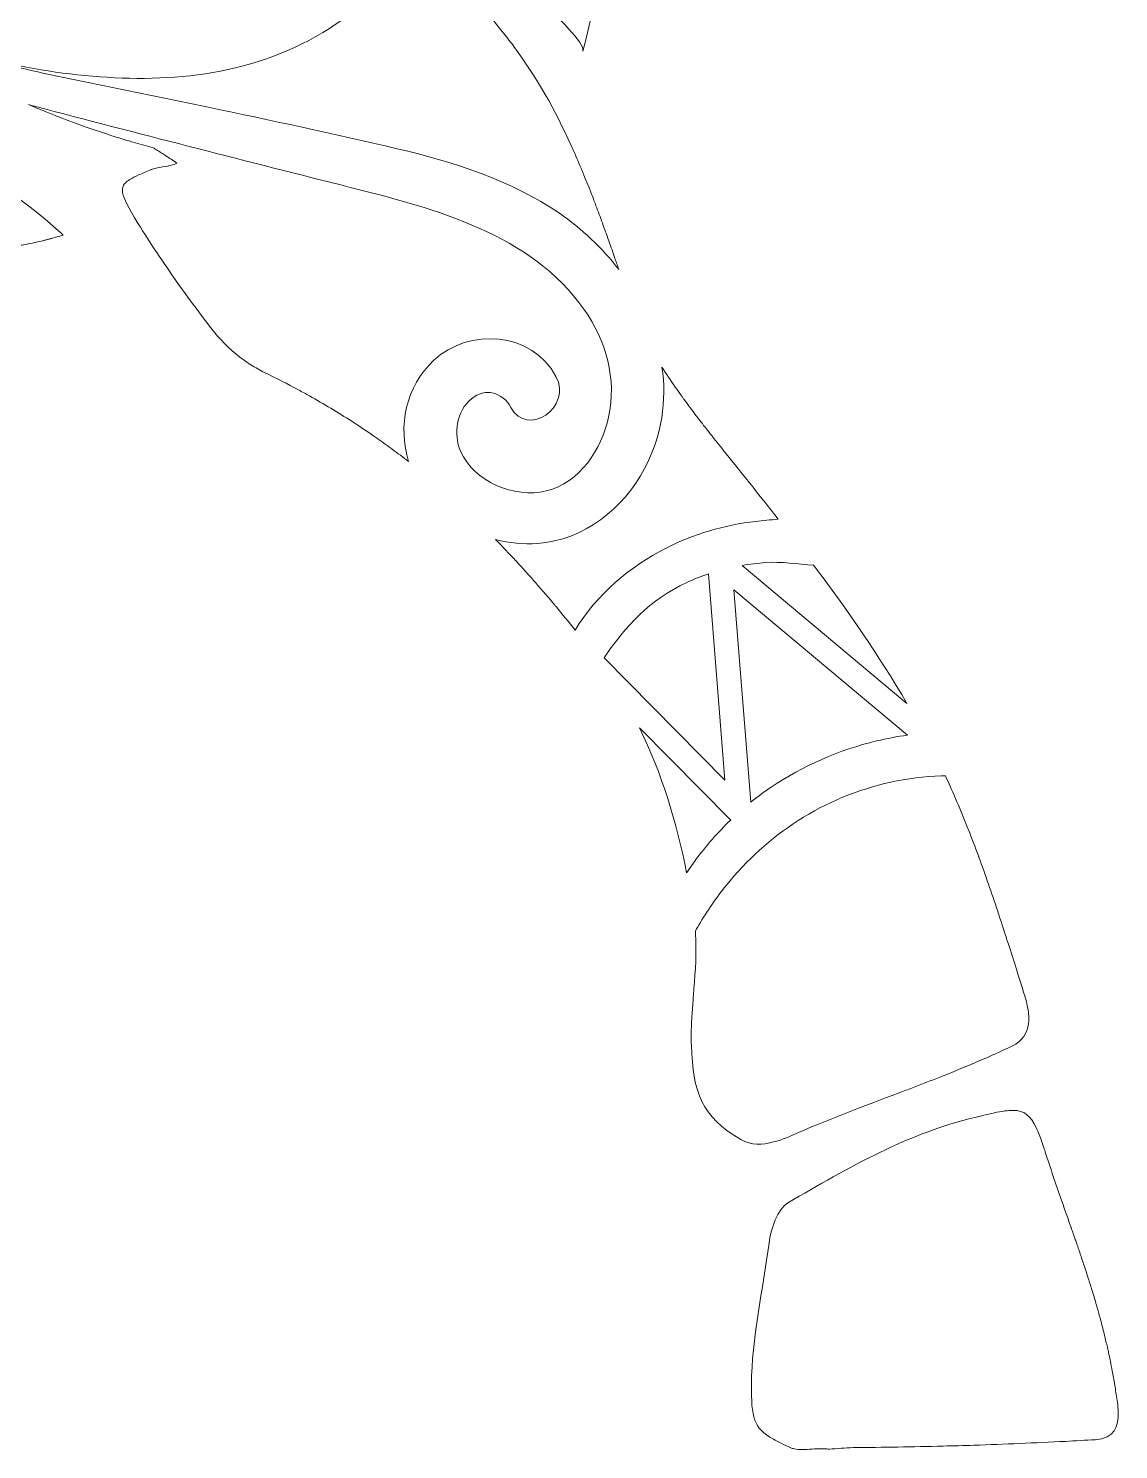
# Model space of a CAD drawing. Header units: millimetres. Extents: x -1088 to 1887, y 188 to 526.
# Drawn here: x -108.9 to -18.2, y 192.6 to 310.9 of the extents above; entities that cross this region are included whole.
import ezdxf

# ---------------------------------------------------------------- set-up
doc = ezdxf.new("R2010")
doc.units = ezdxf.units.MM
doc.header["$MEASUREMENT"] = 0
doc.layers.add('Layer 3', color=7, linetype='Continuous')

msp = doc.modelspace()

# ---------------------------------------------------------------- linework, layer by layer
at = {"layer": 'Layer 3', "lineweight": 0}
for points, knots in [([(-60.52, 336.05), (-60.13, 331.52), (-60.12, 326.95), (-60.5, 322.42), (-60.87, 317.89), (-61.63, 313.39), (-62.77, 308.99), (-62.68, 309.32), (-63.24, 310.05), (-63.94, 310.82), (-64.83, 311.81), (-65.94, 312.86), (-66.2, 313.21), (-66.37, 313.43), (-66.54, 313.66), (-66.7, 313.9), (-67.35, 314.83), (-67.94, 315.81), (-68.45, 316.83), (-68.84, 317.59), (-69.19, 318.38), (-69.49, 319.17), (-69.98, 320.47), (-70.36, 321.8), (-70.65, 323.16), (-71.02, 324.96), (-71.23, 326.8), (-71.3, 328.65), (-71.32, 329.11), (-71.33, 329.57), (-71.33, 330.03), (-71.35, 331.88), (-71.08, 333.73), (-70.88, 335.57), (-70.68, 337.42), (-70.55, 339.26), (-70.83, 341.11), (-70.85, 341.24), (-70.88, 341.38), (-70.9, 341.52), (-69.62, 339.56), (-67.82, 337.96), (-65.6, 337.09), (-62.24, 335.77), (-58.39, 336.61), (-56.1, 339.47), (-56.1, 339.46), (-56.1, 339.46), (-56.1, 339.46), (-56.01, 339.08), (-55.93, 338.7), (-55.85, 338.32), (-55.82, 338.15), (-55.78, 337.98), (-55.75, 337.81), (-55.67, 337.42), (-55.6, 337.04), (-55.53, 336.66), (-55.51, 336.52), (-55.49, 336.39), (-55.46, 336.26), (-55.42, 335.98), (-55.37, 335.7), (-55.33, 335.42), (-55.32, 335.37), (-55.31, 335.31), (-55.3, 335.26), (-55.28, 335.12), (-55.26, 334.97), (-55.24, 334.83), (-55.22, 334.68), (-55.2, 334.53), (-55.18, 334.37), (-55.15, 334.11), (-55.11, 333.85), (-55.08, 333.6), (-55.06, 333.47), (-55.05, 333.34), (-55.04, 333.21), (-55.01, 332.97), (-54.99, 332.73), (-54.97, 332.49), (-54.95, 332.35), (-54.94, 332.21), (-54.92, 332.07), (-54.92, 332), (-54.91, 331.92), (-54.9, 331.85), (-54.87, 331.41), (-54.84, 330.97), (-54.82, 330.53), (-54.82, 330.42), (-54.81, 330.3), (-54.81, 330.19), (-54.79, 329.74), (-54.78, 329.3), (-54.78, 328.86), (-54.77, 328.78), (-54.78, 328.71), (-54.78, 328.63), (-54.78, 328.22), (-54.78, 327.81), (-54.8, 327.41), (-54.8, 327.32), (-54.8, 327.24), (-54.8, 327.15), (-54.81, 326.9), (-54.83, 326.64), (-54.85, 326.38), (-54.86, 326.19), (-54.87, 325.99), (-54.88, 325.8), (-54.89, 325.7), (-54.9, 325.6), (-54.91, 325.5), (-54.95, 325.04), (-54.99, 324.57), (-55.05, 324.1), (-55.98, 327.26), (-57.26, 330.32), (-58.84, 333.21), (-59.37, 334.18), (-59.93, 335.12), (-60.52, 336.05)], [0, 0, 0, 0, 1, 1, 1, 2, 2, 2, 3, 3, 3, 4, 4, 4, 5, 5, 5, 6, 6, 6, 7, 7, 7, 8, 8, 8, 9, 9, 9, 10, 10, 10, 11, 11, 11, 12, 12, 12, 13, 13, 13, 14, 14, 14, 15, 15, 15, 16, 16, 16, 17, 17, 17, 18, 18, 18, 19, 19, 19, 20, 20, 20, 21, 21, 21, 22, 22, 22, 23, 23, 23, 24, 24, 24, 25, 25, 25, 26, 26, 26, 27, 27, 27, 28, 28, 28, 29, 29, 29, 30, 30, 30, 31, 31, 31, 32, 32, 32, 33, 33, 33, 34, 34, 34, 35, 35, 35, 36, 36, 36, 37, 37, 37, 38, 38, 38, 39, 39, 39, 40, 40, 40, 41, 41, 41, 41]), ([(-71.42, 313.41), (-71.42, 313.41), (-71.42, 313.41), (-71.42, 313.41), (-71.3, 313.19), (-71.17, 312.98), (-71.03, 312.76), (-71.03, 312.76), (-71.03, 312.76), (-71.03, 312.76), (-71.02, 312.74), (-71.01, 312.72), (-70.99, 312.7), (-70.86, 312.49), (-70.71, 312.27), (-70.57, 312.06), (-70.57, 312.06), (-70.57, 312.06), (-70.56, 312.06), (-70.54, 312.02), (-70.51, 311.98), (-70.49, 311.94), (-70.49, 311.94), (-70.49, 311.94), (-70.49, 311.94), (-70.15, 311.45), (-69.77, 310.95), (-69.35, 310.44), (-69.06, 310.08), (-68.78, 309.72), (-68.51, 309.36), (-66.61, 306.81), (-65.07, 304.04), (-63.74, 301.12), (-63.74, 301.12), (-63.71, 301), (-63.71, 301), (-63.71, 301), (-63.71, 301), (-63.71, 301), (-63.71, 301), (-63.71, 301), (-63.71, 301), (-63.71, 301), (-63.7, 301.02), (-63.7, 301.02), (-63.7, 301.02), (-63.7, 301.02), (-63.7, 301.02), (-63.66, 300.94), (-63.62, 300.85), (-63.58, 300.76), (-63.41, 300.37), (-63.24, 299.98), (-63.07, 299.59), (-63.01, 299.43), (-62.94, 299.28), (-62.88, 299.13), (-62.81, 298.97), (-62.75, 298.81), (-62.68, 298.65), (-62.61, 298.47), (-62.53, 298.29), (-62.46, 298.12), (-62.39, 297.94), (-62.32, 297.77), (-62.25, 297.6), (-62.12, 297.25), (-61.98, 296.91), (-61.85, 296.56), (-61.79, 296.41), (-61.73, 296.26), (-61.68, 296.11), (-61.5, 295.63), (-61.32, 295.16), (-61.15, 294.68), (-61.08, 294.49), (-61.01, 294.3), (-60.94, 294.11), (-60.9, 293.99), (-60.86, 293.87), (-60.81, 293.75), (-60.75, 293.56), (-60.68, 293.38), (-60.61, 293.19), (-60.52, 292.94), (-60.43, 292.68), (-60.34, 292.43), (-60.26, 292.2), (-60.18, 291.97), (-60.1, 291.73), (-60, 291.43), (-59.89, 291.12), (-59.78, 290.81), (-59.78, 290.81), (-59.78, 290.81), (-59.78, 290.81), (-61.17, 292.61), (-62.86, 294.2), (-64.73, 295.48), (-68.79, 298.26), (-73.5, 299.73), (-78.24, 300.86), (-83.49, 302.11), (-88.79, 303.22), (-94.07, 304.34), (-99.83, 305.56), (-105.64, 306.61), (-111.37, 308), (-112.65, 308.31), (-113.92, 308.65), (-115.17, 309.03), (-114.13, 308.77), (-113.09, 308.51), (-112.05, 308.25), (-108.9, 307.52), (-105.66, 307.01), (-102.36, 306.8), (-99.06, 306.6), (-95.67, 306.72), (-92.31, 307.45), (-88.95, 308.17), (-85.65, 309.54), (-82.75, 311.62), (-79.86, 313.72), (-77.49, 316.45), (-75.75, 319.51), (-75.23, 320.43), (-74.77, 321.39), (-74.36, 322.36), (-74.36, 322.36), (-74.36, 322.36), (-74.36, 322.35), (-74.26, 321.84), (-74.16, 321.33), (-74.06, 320.84), (-74.06, 320.84), (-74.06, 320.84), (-74.06, 320.84), (-74.06, 320.8), (-74.05, 320.77), (-74.04, 320.73), (-74.04, 320.73), (-74.04, 320.73), (-74.04, 320.73), (-73.99, 320.49), (-73.94, 320.26), (-73.89, 320.02), (-73.89, 320.02), (-73.89, 320.02), (-73.89, 320.02), (-73.89, 320.01), (-73.89, 320.01), (-73.89, 320), (-73.84, 319.78), (-73.79, 319.55), (-73.73, 319.33), (-73.73, 319.33), (-73.73, 319.33), (-73.73, 319.33), (-73.72, 319.3), (-73.72, 319.26), (-73.71, 319.23), (-73.71, 319.23), (-73.71, 319.23), (-73.71, 319.23), (-73.65, 319.01), (-73.6, 318.79), (-73.54, 318.57), (-73.54, 318.57), (-73.54, 318.57), (-73.54, 318.57), (-73.53, 318.53), (-73.52, 318.5), (-73.51, 318.46), (-73.51, 318.46), (-73.51, 318.46), (-73.51, 318.46), (-73.45, 318.25), (-73.39, 318.04), (-73.33, 317.83), (-73.33, 317.83), (-73.33, 317.82), (-73.33, 317.82), (-73.32, 317.81), (-73.32, 317.8), (-73.32, 317.79), (-73.32, 317.79), (-73.32, 317.79), (-73.32, 317.79), (-73.25, 317.57), (-73.18, 317.36), (-73.11, 317.14), (-73.11, 317.14), (-73.11, 317.14), (-73.11, 317.14), (-73.1, 317.1), (-73.08, 317.06), (-73.07, 317.02), (-73.07, 317.02), (-73.07, 317.02), (-73.07, 317.01), (-72.99, 316.79), (-72.92, 316.57), (-72.83, 316.35), (-72.83, 316.34), (-72.82, 316.32), (-72.81, 316.31), (-72.81, 316.31), (-72.81, 316.31), (-72.81, 316.31), (-72.74, 316.11), (-72.66, 315.91), (-72.57, 315.71), (-72.57, 315.71), (-72.57, 315.71), (-72.57, 315.7), (-72.56, 315.67), (-72.54, 315.64), (-72.53, 315.6), (-72.53, 315.6), (-72.53, 315.6), (-72.53, 315.6), (-72.44, 315.39), (-72.35, 315.18), (-72.25, 314.97), (-72.25, 314.97), (-72.25, 314.97), (-72.25, 314.97), (-72.23, 314.93), (-72.21, 314.89), (-72.19, 314.85), (-72.19, 314.85), (-72.19, 314.85), (-72.19, 314.85), (-72.09, 314.64), (-71.98, 314.43), (-71.87, 314.21), (-71.87, 314.21), (-71.87, 314.21), (-71.87, 314.21), (-71.87, 314.2), (-71.86, 314.2), (-71.86, 314.19), (-71.86, 314.19), (-71.86, 314.19), (-71.86, 314.19), (-71.73, 313.95), (-71.6, 313.71), (-71.46, 313.46), (-71.45, 313.44), (-71.44, 313.42), (-71.42, 313.41)], [0, 0, 0, 0, 1, 1, 1, 2, 2, 2, 3, 3, 3, 4, 4, 4, 5, 5, 5, 6, 6, 6, 7, 7, 7, 8, 8, 8, 9, 9, 9, 10, 10, 10, 11, 11, 11, 12, 12, 12, 13, 13, 13, 14, 14, 14, 15, 15, 15, 16, 16, 16, 17, 17, 17, 18, 18, 18, 19, 19, 19, 20, 20, 20, 21, 21, 21, 22, 22, 22, 23, 23, 23, 24, 24, 24, 25, 25, 25, 26, 26, 26, 27, 27, 27, 28, 28, 28, 29, 29, 29, 30, 30, 30, 31, 31, 31, 32, 32, 32, 33, 33, 33, 34, 34, 34, 35, 35, 35, 36, 36, 36, 37, 37, 37, 38, 38, 38, 39, 39, 39, 40, 40, 40, 41, 41, 41, 42, 42, 42, 43, 43, 43, 44, 44, 44, 45, 45, 45, 46, 46, 46, 47, 47, 47, 48, 48, 48, 49, 49, 49, 50, 50, 50, 51, 51, 51, 52, 52, 52, 53, 53, 53, 54, 54, 54, 55, 55, 55, 56, 56, 56, 57, 57, 57, 58, 58, 58, 59, 59, 59, 60, 60, 60, 61, 61, 61, 62, 62, 62, 63, 63, 63, 64, 64, 64, 65, 65, 65, 66, 66, 66, 67, 67, 67, 68, 68, 68, 69, 69, 69, 70, 70, 70, 71, 71, 71, 72, 72, 72, 73, 73, 73, 74, 74, 74, 75, 75, 75, 76, 76, 76, 77, 77, 77, 78, 78, 78, 79, 79, 79, 80, 80, 80, 81, 81, 81, 82, 82, 82, 83, 83, 83, 84, 84, 84, 84]), ([(-106.22, 293.61), (-106.22, 293.61), (-106.23, 293.6), (-106.23, 293.6), (-106.42, 293.55), (-106.65, 293.48), (-106.92, 293.4), (-106.94, 293.4), (-106.97, 293.39), (-106.99, 293.39), (-107.07, 293.37), (-107.15, 293.34), (-107.24, 293.32), (-107.27, 293.31), (-107.3, 293.31), (-107.34, 293.3), (-107.43, 293.27), (-107.52, 293.25), (-107.61, 293.23), (-107.64, 293.22), (-107.68, 293.21), (-107.72, 293.2), (-108.07, 293.12), (-108.46, 293.03), (-108.91, 292.94), (-108.91, 292.94), (-108.91, 292.94), (-108.91, 292.94), (-108.92, 292.94), (-108.92, 292.94), (-108.93, 292.94), (-109.09, 292.9), (-109.27, 292.87), (-109.44, 292.83), (-109.45, 292.83), (-109.45, 292.83), (-109.46, 292.83), (-109.48, 292.83), (-109.49, 292.83), (-109.51, 292.82), (-109.68, 292.79), (-109.86, 292.75), (-110.05, 292.72), (-110.07, 292.72), (-110.08, 292.72), (-110.09, 292.71), (-110.11, 292.71), (-110.12, 292.71), (-110.13, 292.71), (-110.32, 292.67), (-110.51, 292.64), (-110.71, 292.6), (-110.74, 292.6), (-110.77, 292.59), (-110.81, 292.59), (-111.01, 292.55), (-111.21, 292.52), (-111.43, 292.49), (-111.44, 292.48), (-111.44, 292.48), (-111.45, 292.48), (-111.48, 292.48), (-111.5, 292.47), (-111.52, 292.47), (-111.74, 292.44), (-111.97, 292.4), (-112.2, 292.37), (-112.23, 292.36), (-112.25, 292.36), (-112.28, 292.35), (-112.52, 292.32), (-112.77, 292.28), (-113.02, 292.25), (-113.03, 292.25), (-113.05, 292.25), (-113.06, 292.24), (-113.07, 292.24), (-113.08, 292.24), (-113.09, 292.24), (-113.35, 292.2), (-113.62, 292.17), (-113.89, 292.13), (-113.91, 292.13), (-113.92, 292.13), (-113.93, 292.13), (-118.33, 291.57), (-124.56, 291.13), (-132.8, 291.26), (-132.8, 291.26), (-132.81, 291.26), (-132.81, 291.26), (-133.36, 291.27), (-133.91, 291.28), (-134.48, 291.3), (-134.48, 291.3), (-134.48, 291.3), (-134.48, 291.3), (-134.48, 291.3), (-134.49, 291.3), (-134.49, 291.3), (-135.05, 291.31), (-135.63, 291.33), (-136.21, 291.35), (-136.21, 291.35), (-136.21, 291.35), (-136.21, 291.35), (-136.21, 291.35), (-136.21, 291.35), (-136.21, 291.35), (-135.3, 292.11), (-134.59, 293.11), (-134.19, 294.26), (-133.57, 296.02), (-133.72, 297.96), (-134.61, 299.57), (-135.99, 302.1), (-139.36, 303.31), (-142.12, 302.26), (-142.9, 301.96), (-143.28, 301.09), (-142.99, 300.32), (-142.69, 299.55), (-141.83, 299.16), (-141.05, 299.45), (-139.71, 299.96), (-137.89, 299.33), (-137.24, 298.13), (-136.76, 297.26), (-136.69, 296.21), (-137.02, 295.25), (-137.37, 294.26), (-138.1, 293.49), (-139.06, 293.08), (-140.58, 292.44), (-142.6, 292.72), (-144.08, 293.76), (-145.8, 294.98), (-146.69, 296.65), (-146.58, 298.47), (-146.45, 300.62), (-144.98, 302.7), (-142.73, 303.91), (-139.18, 305.83), (-133.75, 305.94), (-126.14, 304.26), (-124.12, 303.81), (-122.14, 303.2), (-120.19, 302.46), (-119.81, 302.28), (-119.43, 302.1), (-119.03, 301.91), (-116.98, 300.94), (-114.69, 299.86), (-113.61, 299.28), (-111, 297.74), (-108.51, 295.92), (-106.2, 293.84), (-106.2, 293.84), (-106.01, 293.67), (-106.01, 293.67), (-106.01, 293.67), (-106.02, 293.67), (-106.02, 293.67), (-106.08, 293.65), (-106.14, 293.63), (-106.22, 293.61)], [0, 0, 0, 0, 1, 1, 1, 2, 2, 2, 3, 3, 3, 4, 4, 4, 5, 5, 5, 6, 6, 6, 7, 7, 7, 8, 8, 8, 9, 9, 9, 10, 10, 10, 11, 11, 11, 12, 12, 12, 13, 13, 13, 14, 14, 14, 15, 15, 15, 16, 16, 16, 17, 17, 17, 18, 18, 18, 19, 19, 19, 20, 20, 20, 21, 21, 21, 22, 22, 22, 23, 23, 23, 24, 24, 24, 25, 25, 25, 26, 26, 26, 27, 27, 27, 28, 28, 28, 29, 29, 29, 30, 30, 30, 31, 31, 31, 32, 32, 32, 33, 33, 33, 34, 34, 34, 35, 35, 35, 36, 36, 36, 37, 37, 37, 38, 38, 38, 39, 39, 39, 40, 40, 40, 41, 41, 41, 42, 42, 42, 43, 43, 43, 44, 44, 44, 45, 45, 45, 46, 46, 46, 47, 47, 47, 48, 48, 48, 49, 49, 49, 50, 50, 50, 51, 51, 51, 52, 52, 52, 53, 53, 53, 54, 54, 54, 55, 55, 55, 55]), ([(-90.4, 282.87), (-90.59, 282.99), (-90.78, 283.12), (-90.97, 283.25), (-91.9, 283.93), (-92.77, 284.74), (-93.4, 285.53), (-94.58, 287.02), (-95.81, 288.69), (-96.97, 290.36), (-98.13, 292.03), (-99.22, 293.69), (-100.12, 295.17), (-100.77, 296.25), (-101.08, 296.92), (-101.09, 297.4), (-101.09, 297.48), (-101.08, 297.55), (-101.06, 297.62), (-101.03, 297.76), (-100.97, 297.88), (-100.87, 297.99), (-100.77, 298.1), (-100.64, 298.2), (-100.48, 298.3), (-100.28, 298.42), (-100.04, 298.54), (-99.75, 298.67), (-99.45, 298.8), (-99.1, 298.94), (-98.71, 299.12), (-98.67, 299.13), (-98.64, 299.14), (-98.6, 299.15), (-98.47, 299.2), (-98.33, 299.24), (-98.17, 299.27), (-97.64, 299.37), (-96.99, 299.43), (-96.57, 299.66), (-96.57, 299.66), (-96.57, 299.66), (-96.57, 299.66), (-96.57, 299.66), (-96.57, 299.66), (-96.57, 299.66), (-96.87, 299.87), (-97.19, 300.08), (-97.5, 300.28), (-97.56, 300.32), (-97.61, 300.35), (-97.67, 300.39), (-97.93, 300.56), (-98.19, 300.73), (-98.46, 300.89), (-98.46, 300.89), (-98.46, 300.89), (-98.46, 300.89), (-98.46, 300.89), (-98.46, 300.89), (-98.46, 300.89), (-98.5, 300.92), (-98.55, 300.94), (-98.6, 300.95), (-98.6, 300.95), (-98.6, 300.95), (-98.6, 300.95), (-98.6, 300.95), (-98.6, 300.95), (-98.6, 300.95), (-99.14, 301.1), (-99.68, 301.25), (-100.21, 301.4), (-100.37, 301.45), (-100.53, 301.5), (-100.69, 301.55), (-100.77, 301.57), (-100.84, 301.59), (-100.92, 301.62), (-101.23, 301.71), (-101.54, 301.81), (-101.85, 301.9), (-102.01, 301.95), (-102.18, 302.01), (-102.34, 302.06), (-102.39, 302.08), (-102.44, 302.09), (-102.5, 302.11), (-102.95, 302.26), (-103.41, 302.41), (-103.86, 302.57), (-103.96, 302.61), (-104.07, 302.65), (-104.18, 302.68), (-104.58, 302.83), (-104.99, 302.97), (-105.39, 303.12), (-105.58, 303.2), (-105.78, 303.27), (-105.97, 303.35), (-106.3, 303.47), (-106.62, 303.59), (-106.94, 303.72), (-107.13, 303.8), (-107.33, 303.88), (-107.53, 303.96), (-107.98, 304.14), (-108.44, 304.33), (-108.9, 304.53), (-108.45, 304.41), (-108, 304.29), (-107.56, 304.17), (-99.09, 301.94), (-90.61, 299.78), (-82.13, 297.64), (-75.1, 295.87), (-67.08, 293.76), (-62.68, 287.49), (-60.83, 284.85), (-59.94, 281.7), (-60.64, 278.51), (-61.22, 275.85), (-63.02, 273.04), (-65.82, 272.37), (-68.48, 271.74), (-71.85, 273.11), (-72.95, 275.69), (-73.56, 277.1), (-73.29, 279.05), (-72.05, 280.05), (-70.89, 280.99), (-69.43, 280.58), (-68.77, 279.33), (-67.41, 276.75), (-63.62, 279.33), (-65.01, 281.91), (-67.01, 285.63), (-72.25, 285.99), (-75.19, 283.24), (-77.5, 281.08), (-78.18, 277.75), (-77.28, 274.83), (-77.28, 274.83), (-77.28, 274.83), (-77.28, 274.83), (-77.73, 275.17), (-78.19, 275.51), (-78.64, 275.85), (-78.65, 275.85), (-78.66, 275.86), (-78.67, 275.87), (-78.67, 275.87), (-78.67, 275.87), (-78.67, 275.87), (-79.09, 276.18), (-79.53, 276.49), (-79.96, 276.79), (-79.96, 276.79), (-79.96, 276.79), (-79.96, 276.79), (-80.06, 276.86), (-80.15, 276.93), (-80.25, 276.99), (-80.25, 276.99), (-80.25, 276.99), (-80.25, 276.99), (-80.82, 277.39), (-81.4, 277.77), (-81.98, 278.15), (-81.99, 278.16), (-82, 278.16), (-82.01, 278.17), (-83.15, 278.9), (-84.32, 279.61), (-85.53, 280.28), (-85.53, 280.28), (-85.53, 280.28), (-85.53, 280.28), (-85.83, 280.45), (-86.13, 280.62), (-86.43, 280.78), (-87.36, 281.28), (-88.29, 281.76), (-89.26, 282.23), (-89.64, 282.41), (-90.02, 282.62), (-90.4, 282.87)], [0, 0, 0, 0, 1, 1, 1, 2, 2, 2, 3, 3, 3, 4, 4, 4, 5, 5, 5, 6, 6, 6, 7, 7, 7, 8, 8, 8, 9, 9, 9, 10, 10, 10, 11, 11, 11, 12, 12, 12, 13, 13, 13, 14, 14, 14, 15, 15, 15, 16, 16, 16, 17, 17, 17, 18, 18, 18, 19, 19, 19, 20, 20, 20, 21, 21, 21, 22, 22, 22, 23, 23, 23, 24, 24, 24, 25, 25, 25, 26, 26, 26, 27, 27, 27, 28, 28, 28, 29, 29, 29, 30, 30, 30, 31, 31, 31, 32, 32, 32, 33, 33, 33, 34, 34, 34, 35, 35, 35, 36, 36, 36, 37, 37, 37, 38, 38, 38, 39, 39, 39, 40, 40, 40, 41, 41, 41, 42, 42, 42, 43, 43, 43, 44, 44, 44, 45, 45, 45, 46, 46, 46, 47, 47, 47, 48, 48, 48, 49, 49, 49, 50, 50, 50, 51, 51, 51, 52, 52, 52, 53, 53, 53, 54, 54, 54, 55, 55, 55, 56, 56, 56, 57, 57, 57, 58, 58, 58, 59, 59, 59, 60, 60, 60, 61, 61, 61, 62, 62, 62, 62]), ([(-56.19, 282.68), (-56.19, 282.68), (-56.19, 282.68), (-56.19, 282.68), (-56.19, 282.68), (-56.19, 282.68), (-56.19, 282.68), (-55.84, 282.12), (-55.47, 281.57), (-55.09, 281.02), (-55.09, 281.02), (-55.08, 281.02), (-55.08, 281.02), (-55.06, 280.98), (-55.03, 280.94), (-55, 280.9), (-55, 280.9), (-55, 280.9), (-55, 280.9), (-54.84, 280.67), (-54.68, 280.45), (-54.52, 280.22), (-54.52, 280.22), (-54.52, 280.22), (-54.52, 280.22), (-54.47, 280.16), (-54.42, 280.09), (-54.38, 280.03), (-54.37, 280.03), (-54.37, 280.02), (-54.37, 280.02), (-54.23, 279.82), (-54.08, 279.63), (-53.94, 279.43), (-53.94, 279.43), (-53.94, 279.43), (-53.93, 279.42), (-53.88, 279.35), (-53.82, 279.27), (-53.76, 279.2), (-53.76, 279.19), (-53.76, 279.19), (-53.76, 279.19), (-53.62, 279.01), (-53.48, 278.82), (-53.34, 278.63), (-53.34, 278.63), (-53.34, 278.63), (-53.34, 278.63), (-53.27, 278.55), (-53.21, 278.47), (-53.15, 278.38), (-53.15, 278.38), (-53.15, 278.38), (-53.15, 278.38), (-53, 278.2), (-52.86, 278.02), (-52.72, 277.83), (-52.72, 277.83), (-52.72, 277.83), (-52.72, 277.83), (-52.66, 277.75), (-52.59, 277.67), (-52.53, 277.59), (-52.53, 277.59), (-52.53, 277.59), (-52.53, 277.59), (-52.37, 277.39), (-52.21, 277.18), (-52.05, 276.98), (-52.01, 276.92), (-51.96, 276.86), (-51.91, 276.8), (-51.91, 276.8), (-51.91, 276.8), (-51.91, 276.8), (-51.71, 276.54), (-51.5, 276.29), (-51.3, 276.03), (-49.72, 274.06), (-48.11, 272.06), (-46.51, 270.01), (-47.17, 269.97), (-47.8, 269.91), (-48.38, 269.84), (-51.01, 269.53), (-53.55, 268.8), (-55.9, 267.59), (-58.76, 266.13), (-61.67, 263.72), (-63.41, 260.79), (-63.41, 260.79), (-63.41, 260.79), (-63.41, 260.79), (-63.94, 261.45), (-64.47, 262.1), (-65, 262.74), (-65, 262.74), (-65, 262.74), (-65, 262.74), (-65.03, 262.77), (-65.05, 262.8), (-65.08, 262.83), (-65.08, 262.83), (-65.08, 262.83), (-65.08, 262.83), (-65.6, 263.46), (-66.13, 264.07), (-66.66, 264.68), (-66.66, 264.68), (-66.66, 264.68), (-66.66, 264.68), (-66.66, 264.68), (-66.66, 264.69), (-66.67, 264.69), (-67.22, 265.32), (-67.77, 265.93), (-68.33, 266.54), (-68.33, 266.54), (-68.34, 266.55), (-68.35, 266.55), (-68.9, 267.16), (-69.47, 267.75), (-70.04, 268.33), (-68.9, 268.03), (-67.72, 267.91), (-66.56, 268), (-62.69, 268.27), (-59.41, 270.89), (-57.64, 274.24), (-56.17, 277.02), (-55.78, 279.91), (-56.19, 282.68)], [0, 0, 0, 0, 1, 1, 1, 2, 2, 2, 3, 3, 3, 4, 4, 4, 5, 5, 5, 6, 6, 6, 7, 7, 7, 8, 8, 8, 9, 9, 9, 10, 10, 10, 11, 11, 11, 12, 12, 12, 13, 13, 13, 14, 14, 14, 15, 15, 15, 16, 16, 16, 17, 17, 17, 18, 18, 18, 19, 19, 19, 20, 20, 20, 21, 21, 21, 22, 22, 22, 23, 23, 23, 24, 24, 24, 25, 25, 25, 26, 26, 26, 27, 27, 27, 28, 28, 28, 29, 29, 29, 30, 30, 30, 31, 31, 31, 32, 32, 32, 33, 33, 33, 34, 34, 34, 35, 35, 35, 36, 36, 36, 37, 37, 37, 38, 38, 38, 39, 39, 39, 40, 40, 40, 41, 41, 41, 42, 42, 42, 43, 43, 43, 44, 44, 44, 44]), ([(-49.52, 266.17), (-48.87, 266.28), (-48.22, 266.36), (-47.56, 266.41), (-46.26, 266.5), (-44.9, 266.27), (-43.57, 266.19), (-40.79, 262.5), (-38.13, 258.67), (-35.8, 254.69), (-35.8, 254.69), (-49.52, 266.17), (-49.52, 266.17)], [0, 0, 0, 0, 1, 1, 1, 2, 2, 2, 3, 3, 3, 4, 4, 4, 4]), ([(-61.01, 258.48), (-59.25, 261.1), (-57.21, 263.31), (-54.13, 264.75), (-53.54, 265.03), (-52.94, 265.26), (-52.32, 265.47), (-52.32, 265.47), (-50.95, 248.31), (-50.95, 248.31), (-50.95, 248.31), (-61.01, 258.48), (-61.01, 258.48)], [0, 0, 0, 0, 1, 1, 1, 2, 2, 2, 3, 3, 3, 4, 4, 4, 4]), ([(-35.75, 252.05), (-36.62, 251.92), (-37.48, 251.76), (-38.33, 251.56), (-41.44, 250.82), (-44.45, 249.5), (-47.11, 247.71), (-47.69, 247.32), (-48.25, 246.9), (-48.8, 246.46), (-48.8, 246.46), (-50.21, 264.14), (-50.21, 264.14), (-50.21, 264.14), (-35.75, 252.05), (-35.75, 252.05)], [0, 0, 0, 0, 1, 1, 1, 2, 2, 2, 3, 3, 3, 4, 4, 4, 5, 5, 5, 5]), ([(-54.14, 240.57), (-54.14, 240.57), (-54.14, 240.57), (-54.14, 240.57), (-54.14, 240.57), (-54.14, 240.57), (-54.14, 240.57), (-54.95, 244.77), (-56.2, 248.86), (-58.06, 252.65), (-58.06, 252.65), (-50.47, 244.98), (-50.47, 244.98), (-51.53, 243.96), (-52.49, 242.86), (-53.36, 241.69), (-53.63, 241.33), (-53.89, 240.95), (-54.14, 240.57)], [0, 0, 0, 0, 1, 1, 1, 2, 2, 2, 3, 3, 3, 4, 4, 4, 5, 5, 5, 6, 6, 6, 6]), ([(-53.74, 226.23), (-53.75, 226.42), (-53.76, 226.61), (-53.76, 226.8), (-53.76, 226.86), (-53.76, 226.92), (-53.76, 226.98), (-53.76, 227.12), (-53.75, 227.26), (-53.75, 227.4), (-53.75, 227.47), (-53.75, 227.53), (-53.75, 227.6), (-53.74, 227.63), (-53.74, 227.66), (-53.74, 227.69), (-53.74, 227.8), (-53.74, 227.9), (-53.73, 228.01), (-53.73, 228.07), (-53.72, 228.13), (-53.72, 228.19), (-53.72, 228.21), (-53.72, 228.22), (-53.72, 228.24), (-53.71, 228.38), (-53.71, 228.52), (-53.7, 228.66), (-53.69, 228.69), (-53.69, 228.73), (-53.69, 228.76), (-53.69, 228.77), (-53.69, 228.77), (-53.69, 228.78), (-53.67, 229.04), (-53.65, 229.31), (-53.63, 229.58), (-53.63, 229.63), (-53.63, 229.69), (-53.62, 229.74), (-53.6, 229.96), (-53.59, 230.18), (-53.57, 230.4), (-53.45, 231.88), (-53.33, 233.4), (-53.37, 234.88), (-53.37, 234.89), (-53.37, 234.89), (-53.37, 234.9), (-53.38, 235.19), (-53.39, 235.47), (-53.41, 235.76), (-53.31, 235.92), (-53.21, 236.08), (-53.12, 236.24), (-52.44, 237.39), (-51.68, 238.49), (-50.85, 239.53), (-49.15, 241.66), (-47.13, 243.46), (-44.85, 244.93), (-42.5, 246.45), (-39.88, 247.52), (-37.15, 248.13), (-35.77, 248.44), (-34.36, 248.6), (-32.95, 248.66), (-32.84, 248.66), (-32.72, 248.67), (-32.61, 248.66), (-32.61, 248.66), (-32.61, 248.66), (-32.61, 248.66), (-32.61, 248.66), (-32.6, 248.66), (-32.6, 248.66), (-31.94, 247.23), (-31.32, 245.76), (-30.73, 244.28), (-30.72, 244.24), (-30.7, 244.21), (-30.69, 244.17), (-30.4, 243.45), (-30.13, 242.73), (-29.86, 242), (-29.85, 241.97), (-29.84, 241.94), (-29.83, 241.92), (-29.82, 241.91), (-29.82, 241.9), (-29.82, 241.89), (-29.27, 240.4), (-28.75, 238.9), (-28.25, 237.4), (-28.25, 237.39), (-28.25, 237.39), (-28.25, 237.38), (-28.24, 237.37), (-28.24, 237.36), (-28.24, 237.35), (-28, 236.63), (-27.76, 235.9), (-27.53, 235.17), (-27.52, 235.15), (-27.51, 235.13), (-27.51, 235.11), (-27.49, 235.05), (-27.47, 234.99), (-27.45, 234.92), (-27.22, 234.22), (-27, 233.52), (-26.78, 232.83), (-26.74, 232.71), (-26.71, 232.6), (-26.67, 232.48), (-26.46, 231.81), (-26.25, 231.15), (-26.04, 230.48), (-25.51, 228.78), (-25.27, 227.02), (-27.06, 226.16), (-28.87, 225.3), (-30.71, 224.52), (-32.56, 223.78), (-33.3, 223.48), (-34.04, 223.19), (-34.79, 222.91), (-35.16, 222.77), (-35.53, 222.62), (-35.9, 222.48), (-38.89, 221.35), (-41.89, 220.24), (-44.84, 218.96), (-45.47, 218.68), (-46.18, 218.37), (-46.9, 218.18), (-47.82, 217.93), (-48.77, 217.89), (-49.63, 218.39), (-52.94, 220.31), (-53.59, 222.31), (-53.74, 226.23)], [0, 0, 0, 0, 1, 1, 1, 2, 2, 2, 3, 3, 3, 4, 4, 4, 5, 5, 5, 6, 6, 6, 7, 7, 7, 8, 8, 8, 9, 9, 9, 10, 10, 10, 11, 11, 11, 12, 12, 12, 13, 13, 13, 14, 14, 14, 15, 15, 15, 16, 16, 16, 17, 17, 17, 18, 18, 18, 19, 19, 19, 20, 20, 20, 21, 21, 21, 22, 22, 22, 23, 23, 23, 24, 24, 24, 25, 25, 25, 26, 26, 26, 27, 27, 27, 28, 28, 28, 29, 29, 29, 30, 30, 30, 31, 31, 31, 32, 32, 32, 33, 33, 33, 34, 34, 34, 35, 35, 35, 36, 36, 36, 37, 37, 37, 38, 38, 38, 39, 39, 39, 40, 40, 40, 41, 41, 41, 42, 42, 42, 43, 43, 43, 44, 44, 44, 45, 45, 45, 46, 46, 46, 47, 47, 47, 47]), ([(-40.27, 192.74), (-40.64, 192.73), (-40.96, 192.71), (-41.25, 192.69), (-41.64, 192.66), (-41.97, 192.62), (-42.25, 192.62), (-42.32, 192.62), (-42.39, 192.62), (-42.46, 192.63), (-42.6, 192.64), (-42.73, 192.64), (-42.87, 192.64), (-43.43, 192.65), (-43.99, 192.58), (-44.49, 192.58), (-44.74, 192.58), (-44.97, 192.59), (-45.18, 192.64), (-45.28, 192.66), (-45.38, 192.69), (-45.47, 192.73), (-46.04, 192.99), (-46.52, 193.22), (-46.91, 193.44), (-48.61, 194.4), (-48.75, 195.2), (-48.74, 198.02), (-48.73, 201.69), (-47.77, 206.04), (-47.28, 209.75), (-47.12, 210.96), (-46.59, 212.59), (-45.71, 213.11), (-40.73, 216.03), (-35.49, 219), (-30.14, 220.23), (-29.54, 220.37), (-29.01, 220.5), (-28.55, 220.6), (-27.9, 220.74), (-27.38, 220.82), (-26.94, 220.81), (-26.07, 220.8), (-25.53, 220.41), (-25.02, 219.32), (-24.98, 219.24), (-24.94, 219.16), (-24.91, 219.07), (-24.76, 218.73), (-24.61, 218.33), (-24.46, 217.87), (-24.42, 217.75), (-24.38, 217.63), (-24.34, 217.5), (-24.2, 217.06), (-24.06, 216.63), (-23.92, 216.2), (-23.63, 215.34), (-23.34, 214.49), (-23.05, 213.64), (-23.05, 213.64), (-23.04, 213.64), (-23.04, 213.63), (-23.04, 213.61), (-23.03, 213.59), (-23.02, 213.56), (-22.74, 212.77), (-22.46, 211.98), (-22.19, 211.19), (-22.18, 211.16), (-22.17, 211.14), (-22.16, 211.11), (-22.15, 211.09), (-22.15, 211.07), (-22.14, 211.06), (-22.02, 210.72), (-21.91, 210.38), (-21.79, 210.05), (-21.75, 209.94), (-21.71, 209.82), (-21.67, 209.71), (-21.56, 209.39), (-21.45, 209.07), (-21.35, 208.76), (-21.33, 208.69), (-21.3, 208.63), (-21.28, 208.57), (-21.16, 208.21), (-21.04, 207.84), (-20.92, 207.48), (-20.89, 207.37), (-20.85, 207.27), (-20.82, 207.17), (-20.72, 206.86), (-20.62, 206.56), (-20.53, 206.25), (-20.5, 206.17), (-20.48, 206.08), (-20.45, 206), (-20.33, 205.63), (-20.22, 205.26), (-20.11, 204.88), (-20.08, 204.79), (-20.06, 204.69), (-20.03, 204.6), (-19.94, 204.29), (-19.85, 203.98), (-19.77, 203.66), (-19.74, 203.57), (-19.71, 203.47), (-19.69, 203.37), (-19.58, 202.99), (-19.48, 202.6), (-19.39, 202.21), (-19.37, 202.13), (-19.35, 202.05), (-19.33, 201.97), (-19.25, 201.64), (-19.17, 201.31), (-19.09, 200.97), (-19.07, 200.86), (-19.05, 200.76), (-19.02, 200.65), (-18.94, 200.25), (-18.85, 199.84), (-18.77, 199.42), (-18.76, 199.37), (-18.75, 199.31), (-18.74, 199.26), (-18.67, 198.89), (-18.6, 198.52), (-18.54, 198.14), (-18.52, 198.03), (-18.5, 197.92), (-18.48, 197.8), (-18.42, 197.37), (-18.35, 196.93), (-18.29, 196.49), (-18.25, 196.22), (-18.23, 195.95), (-18.22, 195.68), (-18.19, 194.52), (-18.53, 193.5), (-20.13, 193.4), (-20.96, 193.35), (-21.79, 193.31), (-22.62, 193.26), (-25.13, 193.13), (-27.69, 193.03), (-30.23, 192.94), (-31.08, 192.91), (-31.93, 192.89), (-32.78, 192.87), (-35.31, 192.8), (-37.83, 192.76), (-40.27, 192.74)], [0, 0, 0, 0, 1, 1, 1, 2, 2, 2, 3, 3, 3, 4, 4, 4, 5, 5, 5, 6, 6, 6, 7, 7, 7, 8, 8, 8, 9, 9, 9, 10, 10, 10, 11, 11, 11, 12, 12, 12, 13, 13, 13, 14, 14, 14, 15, 15, 15, 16, 16, 16, 17, 17, 17, 18, 18, 18, 19, 19, 19, 20, 20, 20, 21, 21, 21, 22, 22, 22, 23, 23, 23, 24, 24, 24, 25, 25, 25, 26, 26, 26, 27, 27, 27, 28, 28, 28, 29, 29, 29, 30, 30, 30, 31, 31, 31, 32, 32, 32, 33, 33, 33, 34, 34, 34, 35, 35, 35, 36, 36, 36, 37, 37, 37, 38, 38, 38, 39, 39, 39, 40, 40, 40, 41, 41, 41, 42, 42, 42, 43, 43, 43, 44, 44, 44, 45, 45, 45, 46, 46, 46, 47, 47, 47, 48, 48, 48, 49, 49, 49, 50, 50, 50, 51, 51, 51, 52, 52, 52, 52])]:
    msp.add_open_spline(points, degree=3, knots=knots, dxfattribs=at)

doc.saveas('drawing.dxf')
